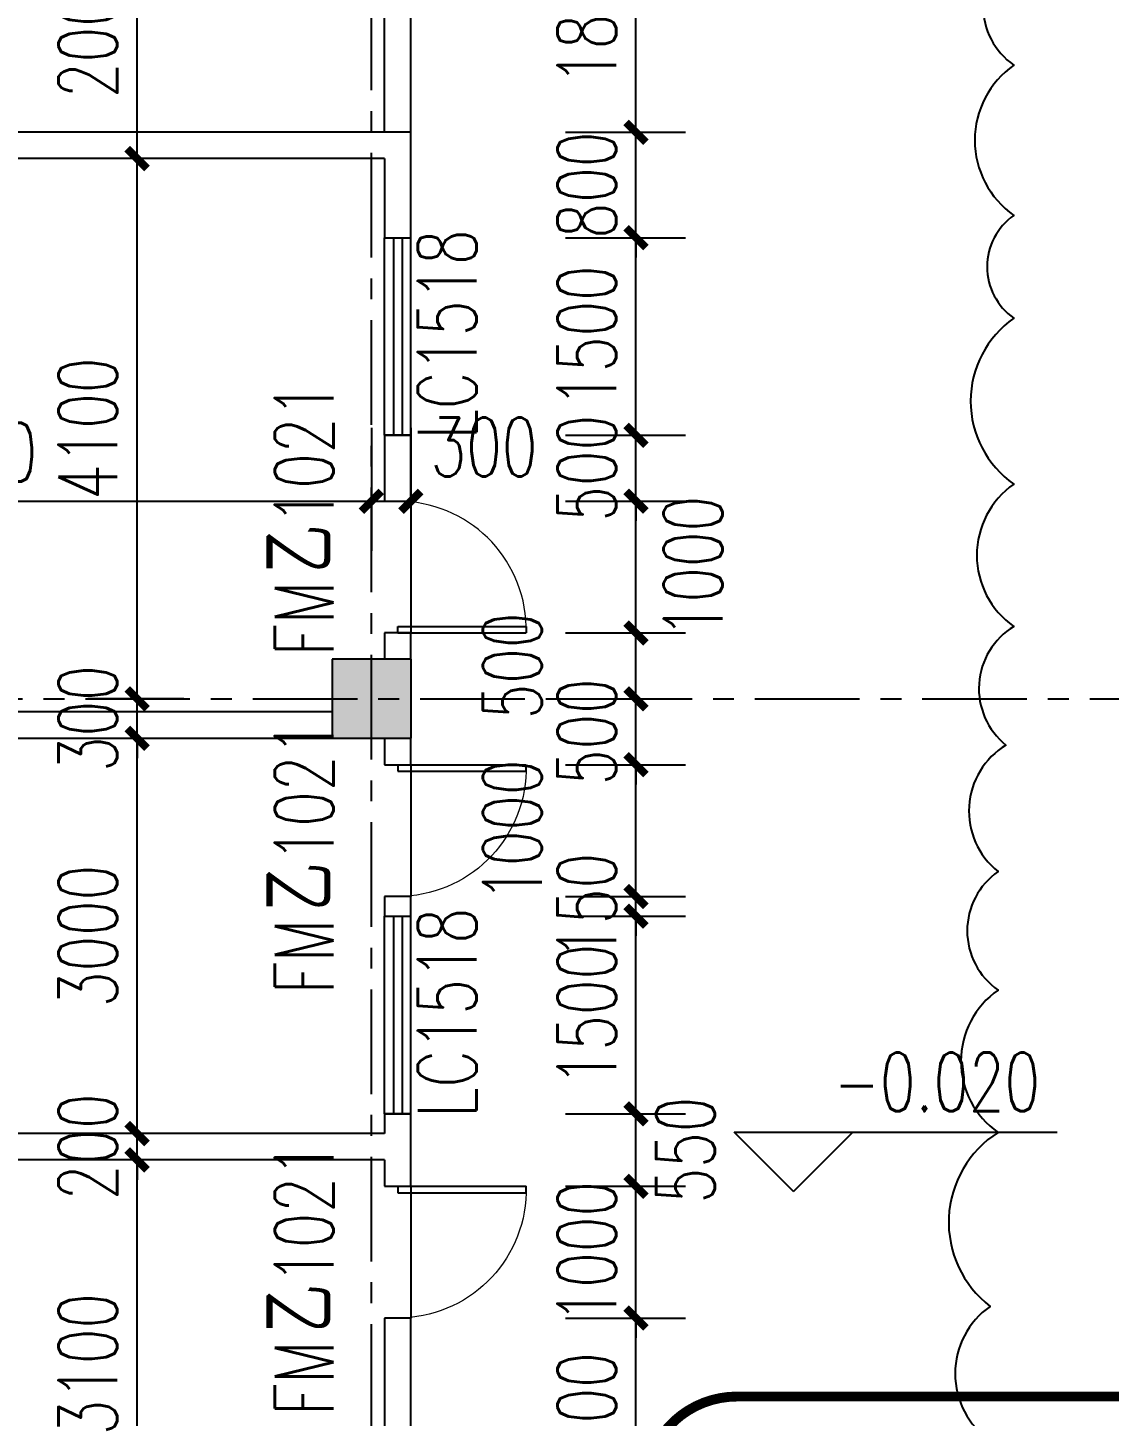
# Model space of a CAD drawing. Header units: millimetres. Extents: x -1048436 to -185795, y -983427 to 400387.
# Drawn here: x -725820 to -717615, y -497339 to -486801 of the extents above; entities that cross this region are included whole.
import ezdxf

# ---------------------------------------------------------------- set-up
doc = ezdxf.new("R2010")
doc.units = ezdxf.units.MM
doc.header["$LTSCALE"] = 500
doc.linetypes.add('DASH', pattern=[0.35, 0.25, -0.1])
doc.linetypes.add('一层轴网$0$CENTER', pattern=[50.8, 31.75, -6.35, 6.35, -6.35])
for name, color, linetype in [('COLUMN', 254, 'Continuous'), ('PUB_DIM', 3, 'Continuous'), ('PUB_HATCH', 8, 'Continuous'), ('WINDOW', 4, 'Continuous'), ('WINDOW_TEXT', 7, 'Continuous'), ('一层轴网$0$建-轴线', 1, '一层轴网$0$CENTER'), ('建-墙', 254, 'Continuous'), ('建-文字', 4, 'Continuous'), ('建-符号', 13, 'Continuous'), ('建-符号-箭头', 13, 'Continuous'), ('建-符号-门编号', 13, 'Continuous'), ('建-门扇', 32, 'Continuous'), ('景-平面-绿化填充', 56, 'Continuous')]:
    doc.layers.add(name, color=color, linetype=linetype)
doc.layers.add('建-非打-01', color=6, linetype='Continuous', plot=False)
doc.styles.add('_TCH_DIM', font='SIMPLEX', dxfattribs={"bigfont": 'GBCBIG'})
doc.styles.add('_TCH_DIM_T3', font='SIMPLEX', dxfattribs={"width": 0.705882, "bigfont": 'GBCBIG'})
doc.styles.add('_TCH_WINDOW', font='SIMPLEX', dxfattribs={"height": 3.5, "bigfont": 'GBCBIG'})
doc.dimstyles.new('_TCH_ARCH&&150', dxfattribs={"dimtxt": 446.25, "dimasz": 150, "dimexe": 375, "dimexo": 450, "dimgap": 150, "dimtad": 1, "dimdec": 0, "dimzin": 0, "dimdsep": 46, "dimtxsty": '_TCH_DIM_T3', "dimblk": 'ARCHTICK', "dimcen": 0.09, "dimclrt": 7, "dimazin": 2, "dimtfac": 1, "dimtdec": 0, "dimtix": 1, "dimtmove": 2, "dimatfit": 3, "dimldrblk": 'ARCHTICK', "dimfxl": 1, "dimtolj": 1, "dimtzin": 0, "dimarcsym": 0})

# ---------------------------------------------------------------- blocks, each defined once
blk = doc.blocks.new('fdhgh')
at = {"layer": '景-平面-绿化填充'}
h = blk.add_hatch(dxfattribs=at)
h.set_pattern_fill('GRASS', color=256, scale=500, style=0)
h.set_pattern_definition([(90, (-26937.1, -803185.1), (-997.7955, 997.7955), [264.5807, -1731.0102]), (45, (-26937.1, -803185.1), (-997.7962, 997.7962), [264.5807, -1146.5161]), (135, (-26937.1, -803185.1), (-997.7962, -997.7962), [264.5807, -1146.5161])])
edge = h.paths.add_edge_path()
edge.add_line((-1391918, -533384), (-1391918, -500074))
edge.add_line((-1391918, -500074), (-1392920, -492192))
edge.add_line((-1392920, -492192), (-1460021, -492192))
edge.add_line((-1460021, -492192), (-1460021, -494283))
edge.add_arc((-1458021, -494283), 2000, 180, 270)
edge.add_line((-1458021, -496283), (-1434821, -496283))
edge.add_line((-1434821, -496283), (-1434821, -501283))
edge.add_line((-1434821, -501283), (-1452821, -501283))
edge.add_line((-1452821, -501283), (-1452821, -499283))
edge.add_line((-1452821, -499283), (-1458021, -499283))
edge.add_arc((-1458021, -501283), 2000, 90, 180)
edge.add_line((-1460021, -501283), (-1460021, -502283))
edge.add_line((-1460021, -502283), (-1406458, -502283))
edge.add_line((-1406458, -502283), (-1405476, -509988))
edge.add_line((-1405476, -509988), (-1405271, -509962))
edge.add_arc((-1405406, -508971), 1000, 277.7235, 360)
edge.add_line((-1404406, -508971), (-1404666, -506861))
edge.add_line((-1404666, -506861), (-1395440, -505688))
edge.add_line((-1395440, -505688), (-1393762, -518881))
edge.add_line((-1393762, -518881), (-1399615, -519626))
edge.add_arc((-1399489, -520618), 1000, 97.2475, 187.2475)
edge.add_line((-1400481, -520744), (-1400418, -521240))
edge.add_line((-1400418, -521240), (-1393573, -520369))
edge.add_line((-1393573, -520369), (-1391918, -533384))
edge = h.paths.add_edge_path()
edge.add_line((-1460644, -592730), (-1436235, -592730))
edge.add_line((-1436235, -592730), (-1436235, -590271))
edge.add_line((-1436235, -590271), (-1440973, -590271))
edge.add_line((-1440973, -590271), (-1440973, -582660))
edge.add_line((-1440973, -582660), (-1449771, -582659))
edge.add_line((-1449771, -582659), (-1449771, -583259))
edge.add_line((-1449771, -583259), (-1463873, -583259))
edge.add_line((-1463873, -583259), (-1463873, -584960))
edge.add_line((-1463873, -584960), (-1474580, -584960))
edge.add_line((-1474580, -584960), (-1476321, -583426))
edge.add_line((-1476321, -583426), (-1476321, -574192))
edge.add_line((-1476321, -574192), (-1481371, -574192))
edge.add_line((-1481371, -574192), (-1481371, -577350))
edge.add_arc((-1472371, -577350), 9000, 180, 247.0886)
edge.add_line((-1475875, -585640), (-1464599, -590406))
edge.add_arc((-1467358, -599627), 9626, 45.7713, 73.3481, ccw=False)
blk = doc.blocks.new('一层轴网')
at = {"layer": '一层轴网$0$建-轴线', "ltscale": 0.05}
blk.add_line((-2500, 13200), (77110, 13200), dxfattribs=at)
blk.add_lwpolyline([(30150, -2500), (30150, 29500)], dxfattribs=at)
blk = doc.blocks.new('_ArchTick')
at = {"color": 0, "linetype": 'ByBlock', "const_width": 0.4}
blk.add_lwpolyline([(-0.5, -0.5), (0.5, 0.5)], dxfattribs=at)
blk = doc.blocks.new('*D1821')
at = {"layer": 'Defpoints', "color": 0, "transparency": 16777216}
for p in [(-722189, -485794), (-721205, -485794), (-722189, -487594)]:
    blk.add_point(p, dxfattribs=at)
at = {"layer": 'PUB_DIM', "color": 0, "lineweight": -2, "transparency": 16777216}
for p, q in [((-721739, -485794), (-720830, -485794)), ((-721205, -487594), (-721205, -485794)), ((-721739, -487594), (-720830, -487594))]:
    blk.add_line(p, q, dxfattribs=at)
at = {"layer": 'PUB_DIM', "color": 0, "lineweight": -2, "transparency": 16777216, "xscale": 150, "yscale": 150, "zscale": 150}
for p, rotation in [((-721205, -485794), 90), ((-721205, -487594), 270)]:
    blk.add_blockref('_ArchTick', p, dxfattribs=dict(at, rotation=rotation))
at = {"layer": 'PUB_DIM', "color": 7, "transparency": 16777216, "insert": (-721578, -486694), "char_height": 446.2, "attachment_point": 5, "rotation": 90, "style": '_TCH_DIM_T3'}
blk.add_mtext('\\A1;1800', dxfattribs=at)
blk = doc.blocks.new('*D1822')
at = {"layer": 'Defpoints', "color": 0, "transparency": 16777216}
for p in [(-722189, -487594), (-721205, -487594), (-722189, -488394)]:
    blk.add_point(p, dxfattribs=at)
at = {"layer": 'PUB_DIM', "color": 0, "lineweight": -2, "transparency": 16777216}
for p, q in [((-721205, -487594), (-721205, -487444)), ((-721739, -487594), (-720830, -487594)), ((-721205, -488394), (-721205, -487594)), ((-721739, -488394), (-720830, -488394)), ((-721205, -488394), (-721205, -488544))]:
    blk.add_line(p, q, dxfattribs=at)
at = {"layer": 'PUB_DIM', "color": 0, "lineweight": -2, "transparency": 16777216, "xscale": 150, "yscale": 150, "zscale": 150}
for p, rotation in [((-721205, -487594), 270), ((-721205, -488394), 90)]:
    blk.add_blockref('_ArchTick', p, dxfattribs=dict(at, rotation=rotation))
at = {"layer": 'PUB_DIM', "color": 7, "transparency": 16777216, "insert": (-721578, -487994), "char_height": 446.2, "attachment_point": 5, "rotation": 90, "style": '_TCH_DIM_T3'}
blk.add_mtext('\\A1;800', dxfattribs=at)
blk = doc.blocks.new('*D1823')
at = {"layer": 'Defpoints', "color": 0, "transparency": 16777216}
for p in [(-722189, -488394), (-721205, -488394), (-722189, -489894)]:
    blk.add_point(p, dxfattribs=at)
at = {"layer": 'PUB_DIM', "color": 0, "lineweight": -2, "transparency": 16777216}
for p, q in [((-721739, -488394), (-720830, -488394)), ((-721205, -489894), (-721205, -488394)), ((-721739, -489894), (-720830, -489894))]:
    blk.add_line(p, q, dxfattribs=at)
at = {"layer": 'PUB_DIM', "color": 0, "lineweight": -2, "transparency": 16777216, "xscale": 150, "yscale": 150, "zscale": 150}
for p, rotation in [((-721205, -488394), 90), ((-721205, -489894), 270)]:
    blk.add_blockref('_ArchTick', p, dxfattribs=dict(at, rotation=rotation))
at = {"layer": 'PUB_DIM', "color": 7, "transparency": 16777216, "insert": (-721578, -489144), "char_height": 446.2, "attachment_point": 5, "rotation": 90, "style": '_TCH_DIM_T3'}
blk.add_mtext('\\A1;1500', dxfattribs=at)
blk = doc.blocks.new('*D1824')
at = {"layer": 'Defpoints', "color": 0, "transparency": 16777216}
for p in [(-722189, -489894), (-721205, -489894), (-722189, -490394)]:
    blk.add_point(p, dxfattribs=at)
at = {"layer": 'PUB_DIM', "color": 0, "lineweight": -2, "transparency": 16777216}
for p, q in [((-721205, -489894), (-721205, -489744)), ((-721739, -489894), (-720830, -489894)), ((-721205, -490394), (-721205, -489894)), ((-721739, -490394), (-720830, -490394)), ((-721205, -490394), (-721205, -490544))]:
    blk.add_line(p, q, dxfattribs=at)
at = {"layer": 'PUB_DIM', "color": 0, "lineweight": -2, "transparency": 16777216, "xscale": 150, "yscale": 150, "zscale": 150}
for p, rotation in [((-721205, -489894), 270), ((-721205, -490394), 90)]:
    blk.add_blockref('_ArchTick', p, dxfattribs=dict(at, rotation=rotation))
at = {"layer": 'PUB_DIM', "color": 7, "transparency": 16777216, "insert": (-721578, -490144), "char_height": 446.2, "attachment_point": 5, "rotation": 90, "style": '_TCH_DIM_T3'}
blk.add_mtext('\\A1;500', dxfattribs=at)
blk = doc.blocks.new('*D1825')
at = {"layer": 'Defpoints', "color": 0, "transparency": 16777216}
for p in [(-722189, -490394), (-721205, -490394), (-722189, -491394)]:
    blk.add_point(p, dxfattribs=at)
at = {"layer": 'PUB_DIM', "color": 0, "lineweight": -2, "transparency": 16777216}
for p, q in [((-721739, -490394), (-720830, -490394)), ((-721205, -491394), (-721205, -490394)), ((-721739, -491394), (-720830, -491394))]:
    blk.add_line(p, q, dxfattribs=at)
at = {"layer": 'PUB_DIM', "color": 0, "lineweight": -2, "transparency": 16777216, "xscale": 150, "yscale": 150, "zscale": 150}
for p, rotation in [((-721205, -490394), 90), ((-721205, -491394), 270)]:
    blk.add_blockref('_ArchTick', p, dxfattribs=dict(at, rotation=rotation))
at = {"layer": 'PUB_DIM', "color": 7, "transparency": 16777216, "insert": (-720772, -490894), "char_height": 446.2, "attachment_point": 5, "rotation": 90, "style": '_TCH_DIM_T3'}
blk.add_mtext('\\A1;1000', dxfattribs=at)
blk = doc.blocks.new('*D1826')
at = {"layer": 'Defpoints', "color": 0, "transparency": 16777216}
for p in [(-722189, -491394), (-721205, -491394), (-722189, -491894)]:
    blk.add_point(p, dxfattribs=at)
at = {"layer": 'PUB_DIM', "color": 0, "lineweight": -2, "transparency": 16777216}
for p, q in [((-721739, -491394), (-720830, -491394)), ((-721205, -491894), (-721205, -491394)), ((-721739, -491894), (-720830, -491894))]:
    blk.add_line(p, q, dxfattribs=at)
at = {"layer": 'PUB_DIM', "color": 0, "lineweight": -2, "transparency": 16777216, "xscale": 150, "yscale": 150, "zscale": 150}
for p, rotation in [((-721205, -491394), 90), ((-721205, -491894), 270)]:
    blk.add_blockref('_ArchTick', p, dxfattribs=dict(at, rotation=rotation))
at = {"layer": 'PUB_DIM', "color": 7, "transparency": 16777216, "insert": (-722143, -491644), "char_height": 446.2, "attachment_point": 5, "rotation": 90, "style": '_TCH_DIM_T3'}
blk.add_mtext('\\A1;500', dxfattribs=at)
blk = doc.blocks.new('*D1827')
at = {"layer": 'Defpoints', "color": 0, "transparency": 16777216}
for p in [(-722189, -491894), (-721205, -491894), (-722189, -492394)]:
    blk.add_point(p, dxfattribs=at)
at = {"layer": 'PUB_DIM', "color": 0, "lineweight": -2, "transparency": 16777216}
for p, q in [((-721205, -491894), (-721205, -491744)), ((-721739, -491894), (-720830, -491894)), ((-721205, -492394), (-721205, -491894)), ((-721739, -492394), (-720830, -492394)), ((-721205, -492394), (-721205, -492544))]:
    blk.add_line(p, q, dxfattribs=at)
at = {"layer": 'PUB_DIM', "color": 0, "lineweight": -2, "transparency": 16777216, "xscale": 150, "yscale": 150, "zscale": 150}
for p, rotation in [((-721205, -491894), 270), ((-721205, -492394), 90)]:
    blk.add_blockref('_ArchTick', p, dxfattribs=dict(at, rotation=rotation))
at = {"layer": 'PUB_DIM', "color": 7, "transparency": 16777216, "insert": (-721578, -492144), "char_height": 446.2, "attachment_point": 5, "rotation": 90, "style": '_TCH_DIM_T3'}
blk.add_mtext('\\A1;500', dxfattribs=at)
blk = doc.blocks.new('*D1828')
at = {"layer": 'Defpoints', "color": 0, "transparency": 16777216}
for p in [(-722189, -492394), (-721205, -492394), (-722189, -493394)]:
    blk.add_point(p, dxfattribs=at)
at = {"layer": 'PUB_DIM', "color": 0, "lineweight": -2, "transparency": 16777216}
for p, q in [((-721739, -492394), (-720830, -492394)), ((-721205, -493394), (-721205, -492394)), ((-721739, -493394), (-720830, -493394))]:
    blk.add_line(p, q, dxfattribs=at)
at = {"layer": 'PUB_DIM', "color": 0, "lineweight": -2, "transparency": 16777216, "xscale": 150, "yscale": 150, "zscale": 150}
for p, rotation in [((-721205, -492394), 90), ((-721205, -493394), 270)]:
    blk.add_blockref('_ArchTick', p, dxfattribs=dict(at, rotation=rotation))
at = {"layer": 'PUB_DIM', "color": 7, "transparency": 16777216, "insert": (-722143, -492894), "char_height": 446.2, "attachment_point": 5, "rotation": 90, "style": '_TCH_DIM_T3'}
blk.add_mtext('\\A1;1000', dxfattribs=at)
blk = doc.blocks.new('*D1829')
at = {"layer": 'Defpoints', "color": 0, "transparency": 16777216}
for p in [(-722189, -493394), (-721205, -493394), (-722189, -493544)]:
    blk.add_point(p, dxfattribs=at)
at = {"layer": 'PUB_DIM', "color": 0, "lineweight": -2, "transparency": 16777216}
for p, q in [((-721205, -493394), (-721205, -493244)), ((-721739, -493394), (-720830, -493394)), ((-721205, -493544), (-721205, -493394)), ((-721739, -493544), (-720830, -493544)), ((-721205, -493544), (-721205, -493694))]:
    blk.add_line(p, q, dxfattribs=at)
at = {"layer": 'PUB_DIM', "color": 0, "lineweight": -2, "transparency": 16777216, "xscale": 150, "yscale": 150, "zscale": 150}
for p, rotation in [((-721205, -493394), 270), ((-721205, -493544), 90)]:
    blk.add_blockref('_ArchTick', p, dxfattribs=dict(at, rotation=rotation))
at = {"layer": 'PUB_DIM', "color": 7, "transparency": 16777216, "insert": (-721578, -493469), "char_height": 446.2, "attachment_point": 5, "rotation": 90, "style": '_TCH_DIM_T3'}
blk.add_mtext('\\A1;150', dxfattribs=at)
blk = doc.blocks.new('*D1830')
at = {"layer": 'Defpoints', "color": 0, "transparency": 16777216}
for p in [(-722189, -493544), (-721205, -493544), (-722189, -495044)]:
    blk.add_point(p, dxfattribs=at)
at = {"layer": 'PUB_DIM', "color": 0, "lineweight": -2, "transparency": 16777216}
for p, q in [((-721739, -493544), (-720830, -493544)), ((-721205, -495044), (-721205, -493544)), ((-721739, -495044), (-720830, -495044))]:
    blk.add_line(p, q, dxfattribs=at)
at = {"layer": 'PUB_DIM', "color": 0, "lineweight": -2, "transparency": 16777216, "xscale": 150, "yscale": 150, "zscale": 150}
for p, rotation in [((-721205, -493544), 90), ((-721205, -495044), 270)]:
    blk.add_blockref('_ArchTick', p, dxfattribs=dict(at, rotation=rotation))
at = {"layer": 'PUB_DIM', "color": 7, "transparency": 16777216, "insert": (-721578, -494294), "char_height": 446.2, "attachment_point": 5, "rotation": 90, "style": '_TCH_DIM_T3'}
blk.add_mtext('\\A1;1500', dxfattribs=at)
blk = doc.blocks.new('*D1831')
at = {"layer": 'Defpoints', "color": 0, "transparency": 16777216}
for p in [(-722189, -495044), (-721205, -495044), (-722189, -495594)]:
    blk.add_point(p, dxfattribs=at)
at = {"layer": 'PUB_DIM', "color": 0, "lineweight": -2, "transparency": 16777216}
for p, q in [((-721739, -495044), (-720830, -495044)), ((-721205, -495594), (-721205, -495044)), ((-721739, -495594), (-720830, -495594))]:
    blk.add_line(p, q, dxfattribs=at)
at = {"layer": 'PUB_DIM', "color": 0, "lineweight": -2, "transparency": 16777216, "xscale": 150, "yscale": 150, "zscale": 150}
for p, rotation in [((-721205, -495044), 90), ((-721205, -495594), 270)]:
    blk.add_blockref('_ArchTick', p, dxfattribs=dict(at, rotation=rotation))
at = {"layer": 'PUB_DIM', "color": 7, "transparency": 16777216, "insert": (-720830, -495319), "char_height": 446.2, "attachment_point": 5, "rotation": 90, "style": '_TCH_DIM_T3'}
blk.add_mtext('\\A1;550', dxfattribs=at)
blk = doc.blocks.new('*D1832')
at = {"layer": 'Defpoints', "color": 0, "transparency": 16777216}
for p in [(-722189, -495594), (-721205, -495594), (-722189, -496594)]:
    blk.add_point(p, dxfattribs=at)
at = {"layer": 'PUB_DIM', "color": 0, "lineweight": -2, "transparency": 16777216}
for p, q in [((-721205, -495594), (-721205, -495444)), ((-721739, -495594), (-720830, -495594)), ((-721205, -496594), (-721205, -495594)), ((-721739, -496594), (-720830, -496594)), ((-721205, -496594), (-721205, -496744))]:
    blk.add_line(p, q, dxfattribs=at)
at = {"layer": 'PUB_DIM', "color": 0, "lineweight": -2, "transparency": 16777216, "xscale": 150, "yscale": 150, "zscale": 150}
for p, rotation in [((-721205, -495594), 270), ((-721205, -496594), 90)]:
    blk.add_blockref('_ArchTick', p, dxfattribs=dict(at, rotation=rotation))
at = {"layer": 'PUB_DIM', "color": 7, "transparency": 16777216, "insert": (-721578, -496094), "char_height": 446.2, "attachment_point": 5, "rotation": 90, "style": '_TCH_DIM_T3'}
blk.add_mtext('\\A1;1000', dxfattribs=at)
blk = doc.blocks.new('*D1833')
at = {"layer": 'Defpoints', "color": 0, "transparency": 16777216}
for p in [(-722189, -496594), (-721205, -496594), (-722189, -498194)]:
    blk.add_point(p, dxfattribs=at)
at = {"layer": 'PUB_DIM', "color": 0, "lineweight": -2, "transparency": 16777216}
for p, q in [((-721739, -496594), (-720830, -496594)), ((-721205, -498194), (-721205, -496594)), ((-721739, -498194), (-720830, -498194))]:
    blk.add_line(p, q, dxfattribs=at)
at = {"layer": 'PUB_DIM', "color": 0, "lineweight": -2, "transparency": 16777216, "xscale": 150, "yscale": 150, "zscale": 150}
for p, rotation in [((-721205, -496594), 90), ((-721205, -498194), 270)]:
    blk.add_blockref('_ArchTick', p, dxfattribs=dict(at, rotation=rotation))
at = {"layer": 'PUB_DIM', "color": 7, "transparency": 16777216, "insert": (-721578, -497394), "char_height": 446.2, "attachment_point": 5, "rotation": 90, "style": '_TCH_DIM_T3'}
blk.add_mtext('\\A1;1600', dxfattribs=at)
blk = doc.blocks.new('*D1847')
at = {"layer": 'Defpoints', "color": 0, "transparency": 16777216}
for p in [(-729363, -489388), (-723213, -489388), (-723213, -490395)]:
    blk.add_point(p, dxfattribs=at)
at = {"layer": 'PUB_DIM', "color": 0, "lineweight": -2, "transparency": 16777216}
for p, q in [((-729363, -489838), (-729363, -490770)), ((-723213, -489838), (-723213, -490770)), ((-729363, -490395), (-723213, -490395))]:
    blk.add_line(p, q, dxfattribs=at)
at = {"layer": 'PUB_DIM', "color": 0, "lineweight": -2, "transparency": 16777216, "xscale": 150, "yscale": 150, "zscale": 150, "rotation": 180}
blk.add_blockref('_ArchTick', (-729363, -490395), dxfattribs=at)
at = {"layer": 'PUB_DIM', "color": 0, "lineweight": -2, "transparency": 16777216, "xscale": 150, "yscale": 150, "zscale": 150}
blk.add_blockref('_ArchTick', (-723213, -490395), dxfattribs=at)
at = {"layer": 'PUB_DIM', "color": 7, "transparency": 16777216, "insert": (-726288, -490022), "char_height": 446.2, "attachment_point": 5, "style": '_TCH_DIM_T3'}
blk.add_mtext('\\A1;6150', dxfattribs=at)
blk = doc.blocks.new('*D1848')
at = {"layer": 'Defpoints', "color": 0, "transparency": 16777216}
for p in [(-723213, -489388), (-722913, -489388), (-722913, -490395)]:
    blk.add_point(p, dxfattribs=at)
at = {"layer": 'PUB_DIM', "color": 0, "lineweight": -2, "transparency": 16777216}
for p, q in [((-723213, -489838), (-723213, -490770)), ((-722913, -489838), (-722913, -490770)), ((-723213, -490395), (-722913, -490395))]:
    blk.add_line(p, q, dxfattribs=at)
at = {"layer": 'PUB_DIM', "color": 0, "lineweight": -2, "transparency": 16777216, "xscale": 150, "yscale": 150, "zscale": 150, "rotation": 180}
blk.add_blockref('_ArchTick', (-723213, -490395), dxfattribs=at)
at = {"layer": 'PUB_DIM', "color": 0, "lineweight": -2, "transparency": 16777216, "xscale": 150, "yscale": 150, "zscale": 150}
blk.add_blockref('_ArchTick', (-722913, -490395), dxfattribs=at)
at = {"layer": 'PUB_DIM', "color": 7, "transparency": 16777216, "insert": (-722358, -489983), "char_height": 446.2, "attachment_point": 5, "style": '_TCH_DIM_T3'}
blk.add_mtext('\\A1;300', dxfattribs=at)
blk = doc.blocks.new('*D1865')
at = {"layer": 'Defpoints', "color": 0, "transparency": 16777216}
for p in [(-724990, -485794), (-724186, -485794), (-724186, -487794)]:
    blk.add_point(p, dxfattribs=at)
at = {"layer": 'PUB_DIM', "color": 0, "lineweight": -2, "transparency": 16777216}
for p, q in [((-724636, -485794), (-725365, -485794)), ((-724990, -487794), (-724990, -485794)), ((-724636, -487794), (-725365, -487794))]:
    blk.add_line(p, q, dxfattribs=at)
at = {"layer": 'PUB_DIM', "color": 0, "lineweight": -2, "transparency": 16777216, "xscale": 150, "yscale": 150, "zscale": 150}
for p, rotation in [((-724990, -485794), 90), ((-724990, -487794), 270)]:
    blk.add_blockref('_ArchTick', p, dxfattribs=dict(at, rotation=rotation))
at = {"layer": 'PUB_DIM', "color": 7, "transparency": 16777216, "insert": (-725364, -486794), "char_height": 446.2, "attachment_point": 5, "rotation": 90, "style": '_TCH_DIM_T3'}
blk.add_mtext('\\A1;2000', dxfattribs=at)
blk = doc.blocks.new('*D1866')
at = {"layer": 'Defpoints', "color": 0, "transparency": 16777216}
for p in [(-724990, -487794), (-724186, -487794), (-724186, -491894)]:
    blk.add_point(p, dxfattribs=at)
at = {"layer": 'PUB_DIM', "color": 0, "lineweight": -2, "transparency": 16777216}
for p, q in [((-724636, -487794), (-725365, -487794)), ((-724990, -491894), (-724990, -487794)), ((-724636, -491894), (-725365, -491894))]:
    blk.add_line(p, q, dxfattribs=at)
at = {"layer": 'PUB_DIM', "color": 0, "lineweight": -2, "transparency": 16777216, "xscale": 150, "yscale": 150, "zscale": 150}
for p, rotation in [((-724990, -487794), 90), ((-724990, -491894), 270)]:
    blk.add_blockref('_ArchTick', p, dxfattribs=dict(at, rotation=rotation))
at = {"layer": 'PUB_DIM', "color": 7, "transparency": 16777216, "insert": (-725364, -489844), "char_height": 446.2, "attachment_point": 5, "rotation": 90, "style": '_TCH_DIM_T3'}
blk.add_mtext('\\A1;4100', dxfattribs=at)
blk = doc.blocks.new('*D1867')
at = {"layer": 'Defpoints', "color": 0, "transparency": 16777216}
for p in [(-724990, -491894), (-724186, -491894), (-724186, -492194)]:
    blk.add_point(p, dxfattribs=at)
at = {"layer": 'PUB_DIM', "color": 0, "lineweight": -2, "transparency": 16777216}
for p, q in [((-724990, -491894), (-724990, -491744)), ((-724636, -491894), (-725365, -491894)), ((-724990, -492194), (-724990, -491894)), ((-724636, -492194), (-725365, -492194)), ((-724990, -492194), (-724990, -492344))]:
    blk.add_line(p, q, dxfattribs=at)
at = {"layer": 'PUB_DIM', "color": 0, "lineweight": -2, "transparency": 16777216, "xscale": 150, "yscale": 150, "zscale": 150}
for p, rotation in [((-724990, -491894), 270), ((-724990, -492194), 90)]:
    blk.add_blockref('_ArchTick', p, dxfattribs=dict(at, rotation=rotation))
at = {"layer": 'PUB_DIM', "color": 7, "transparency": 16777216, "insert": (-725364, -492044), "char_height": 446.2, "attachment_point": 5, "rotation": 90, "style": '_TCH_DIM_T3'}
blk.add_mtext('\\A1;300', dxfattribs=at)
blk = doc.blocks.new('*D1868')
at = {"layer": 'Defpoints', "color": 0, "transparency": 16777216}
for p in [(-724990, -492194), (-724186, -492194), (-724186, -495194)]:
    blk.add_point(p, dxfattribs=at)
at = {"layer": 'PUB_DIM', "color": 0, "lineweight": -2, "transparency": 16777216}
for p, q in [((-724636, -492194), (-725365, -492194)), ((-724990, -495194), (-724990, -492194)), ((-724636, -495194), (-725365, -495194))]:
    blk.add_line(p, q, dxfattribs=at)
at = {"layer": 'PUB_DIM', "color": 0, "lineweight": -2, "transparency": 16777216, "xscale": 150, "yscale": 150, "zscale": 150}
for p, rotation in [((-724990, -492194), 90), ((-724990, -495194), 270)]:
    blk.add_blockref('_ArchTick', p, dxfattribs=dict(at, rotation=rotation))
at = {"layer": 'PUB_DIM', "color": 7, "transparency": 16777216, "insert": (-725364, -493694), "char_height": 446.2, "attachment_point": 5, "rotation": 90, "style": '_TCH_DIM_T3'}
blk.add_mtext('\\A1;3000', dxfattribs=at)
blk = doc.blocks.new('*D1869')
at = {"layer": 'Defpoints', "color": 0, "transparency": 16777216}
for p in [(-724990, -495194), (-724186, -495194), (-724186, -495394)]:
    blk.add_point(p, dxfattribs=at)
at = {"layer": 'PUB_DIM', "color": 0, "lineweight": -2, "transparency": 16777216}
for p, q in [((-724990, -495194), (-724990, -495044)), ((-724636, -495194), (-725365, -495194)), ((-724990, -495394), (-724990, -495194)), ((-724636, -495394), (-725365, -495394)), ((-724990, -495394), (-724990, -495544))]:
    blk.add_line(p, q, dxfattribs=at)
at = {"layer": 'PUB_DIM', "color": 0, "lineweight": -2, "transparency": 16777216, "xscale": 150, "yscale": 150, "zscale": 150}
for p, rotation in [((-724990, -495194), 270), ((-724990, -495394), 90)]:
    blk.add_blockref('_ArchTick', p, dxfattribs=dict(at, rotation=rotation))
at = {"layer": 'PUB_DIM', "color": 7, "transparency": 16777216, "insert": (-725364, -495294), "char_height": 446.2, "attachment_point": 5, "rotation": 90, "style": '_TCH_DIM_T3'}
blk.add_mtext('\\A1;200', dxfattribs=at)
blk = doc.blocks.new('*D1870')
at = {"layer": 'Defpoints', "color": 0, "transparency": 16777216}
for p in [(-724990, -495394), (-724186, -495394), (-724186, -498494)]:
    blk.add_point(p, dxfattribs=at)
at = {"layer": 'PUB_DIM', "color": 0, "lineweight": -2, "transparency": 16777216}
for p, q in [((-724636, -495394), (-725365, -495394)), ((-724990, -498494), (-724990, -495394)), ((-724636, -498494), (-725365, -498494))]:
    blk.add_line(p, q, dxfattribs=at)
at = {"layer": 'PUB_DIM', "color": 0, "lineweight": -2, "transparency": 16777216, "xscale": 150, "yscale": 150, "zscale": 150}
for p, rotation in [((-724990, -495394), 90), ((-724990, -498494), 270)]:
    blk.add_blockref('_ArchTick', p, dxfattribs=dict(at, rotation=rotation))
at = {"layer": 'PUB_DIM', "color": 7, "transparency": 16777216, "insert": (-725364, -496944), "char_height": 446.2, "attachment_point": 5, "rotation": 90, "style": '_TCH_DIM_T3'}
blk.add_mtext('\\A1;3100', dxfattribs=at)
blk = doc.blocks.new('$DorLib2D$00000001')
for p, q in [((0.45, 0.975), (0.5, 0.975)), ((0.45, 0), (0.45, 0.975)), ((0.5, 0), (0.5, 0.975)), ((0.5, 0), (0.45, 0))]:
    blk.add_line(p, q)
at = {"lineweight": 13}
blk.add_arc((0.475, 0), 0.975, 91.4693, 180, dxfattribs=at)
blk = doc.blocks.new('$TCHSYS$WIN2D')
for p, q in [((-0.5, 0.5), (0.5, 0.5)), ((-0.5, 0.5), (-0.5, -0.5)), ((0.5, 0.5), (0.5, -0.5)), ((0.5, 0.1667), (-0.5, 0.1667)), ((0.5, -0.1667), (-0.5, -0.1667)), ((-0.5, -0.5), (0.5, -0.5))]:
    blk.add_line(p, q)

msp = doc.modelspace()

# ---------------------------------------------------------------- hatches: boundary and pattern name
at = {"layer": 'PUB_HATCH'}
msp.add_hatch(color=256, dxfattribs=at).paths.add_polyline_path([(-723511.4, -491593.8), (-723511.4, -492193.8), (-722911.4, -492193.8), (-722911.4, -491593.8)])

# ---------------------------------------------------------------- linework, layer by layer
at = {"layer": 'COLUMN'}
for p, q in [((-723511.4, -491593.8), (-723511.4, -492193.8)), ((-722911.4, -491593.8), (-723511.4, -491593.8)), ((-722911.4, -492193.8), (-722911.4, -491593.8)), ((-723511.4, -492193.8), (-722911.4, -492193.8))]:
    msp.add_line(p, q, dxfattribs=at)
at = {"layer": '建-墙'}
for p, q in [((-722912.7, -487594), (-729662.7, -487594)), ((-722912.7, -488394), (-722912.7, -487594)), ((-723112.7, -487794), (-729562.7, -487794)), ((-723112.7, -487794), (-723112.7, -488394)), ((-723112.7, -488394), (-722912.7, -488394)), ((-723112.7, -489894), (-723112.7, -490394)), ((-722912.7, -489894), (-723112.7, -489894)), ((-722912.7, -490394), (-722912.7, -489894)), ((-723112.7, -490394), (-722912.7, -490394)), ((-722912.7, -491394), (-723112.7, -491394)), ((-723112.7, -491394), (-723112.7, -491593.8)), ((-722912.7, -491593.8), (-722912.7, -491394)), ((-723511.4, -491994), (-728961.4, -491994)), ((-723112.7, -492194), (-728961.4, -492194)), ((-723112.7, -492194), (-723112.7, -492394)), ((-722912.7, -492394), (-722912.7, -492193.8)), ((-723112.7, -492394), (-722912.7, -492394)), ((-723112.7, -493394), (-723112.7, -493543.6)), ((-722912.7, -493394), (-723112.7, -493394)), ((-722912.7, -493543.6), (-722912.7, -493394)), ((-723112.7, -493543.6), (-722912.7, -493543.6)), ((-722912.7, -495043.6), (-723112.7, -495043.6)), ((-723112.7, -495043.6), (-723112.7, -495194)), ((-722912.7, -495294), (-722912.7, -495043.6)), ((-723112.7, -495194), (-729562.7, -495194)), ((-722912.7, -495594), (-722912.7, -495294)), ((-723112.7, -495394), (-729562.7, -495394)), ((-723112.7, -495394), (-723112.7, -495594)), ((-723112.7, -495594), (-722912.7, -495594)), ((-722912.7, -496594), (-723112.7, -496594)), ((-723112.7, -496594), (-723112.7, -498193.8)), ((-722912.7, -498193.8), (-722912.7, -496594))]:
    msp.add_line(p, q, dxfattribs=at)
at = {"layer": '建-符号'}
for p, q in [((-720010.9, -495632.4), (-720460.9, -495182.4)), ((-720460.9, -495182.4), (-718009.9, -495182.4)), ((-720010.9, -495632.4), (-719560.9, -495182.4))]:
    msp.add_line(p, q, dxfattribs=at)
at = {"layer": '建-符号-箭头', "linetype": 'DASH', "ltscale": 2, "const_width": 75}
msp.add_lwpolyline([(-721139.3, -497889.6, -0.4142136), (-720439.3, -497189.6), (-717238.9, -497189.6, -0.4142136), (-716538.9, -497889.6), (-716538.9, -505137.7, -0.4142136), (-717238.9, -505837.7), (-720439.3, -505837.7, -0.4142136), (-721139.3, -505137.7)], format="xyb", close=True, dxfattribs=at)
at = {"layer": '建-门扇'}
for p, q in [((-723112.7, -487594), (-723112.7, -485794)), ((-722912.7, -487594), (-722912.7, -485794)), ((-722912.7, -490394), (-722912.7, -491394)), ((-722912.7, -492394), (-722912.7, -493394)), ((-722912.7, -495594), (-722912.7, -496594))]:
    msp.add_line(p, q, dxfattribs=at)
at = {"layer": '建-非打-01'}
msp.add_lwpolyline([(-718338, -486184.4, 0.5205671), (-718338, -487084.4, 0.5205671), (-718338, -487084.4, 0.5205671), (-718338, -488224.5, 0.5205671), (-718338, -488224.5, 0.5205671), (-718338, -489004.6, 0.5205671), (-718338, -489004.6, 0.5205671), (-718338, -490264.7, 0.5205671), (-718338, -490264.7, 0.5205671), (-718338, -491344.8, 0.5205671), (-718338, -491344.8, 0.5205671), (-718398, -492244.9, 0.5205671), (-718398, -492244.9, 0.5205671), (-718458.1, -493205, 0.5205671), (-718458.1, -493205, 0.5205671), (-718458.1, -494105, 0.5205671), (-718458.1, -494105, 0.5205671), (-718458.1, -495185.1, 0.5205671), (-718458.1, -495185.1, 0.5205671), (-718518.1, -496505.2, 0.5205671), (-718518.1, -496505.2, 0.5205671), (-718518.1, -497525.3, 0.5205671)], format="xyb", dxfattribs=at)

# ---------------------------------------------------------------- block references
for name, p in [('fdhgh', (720308.8, 77265.7)), ('一层轴网', (-753362.7, -505094))]:
    msp.add_blockref(name, p)
at = {"layer": 'WINDOW'}
ref = msp.add_blockref('$TCHSYS$WIN2D', (-723012.7, -489144), dxfattribs=dict(at, xscale=-1500, yscale=-200, zscale=-1500, rotation=270))
ref.add_attrib('A', 'LC1518', (-722414.6, -489924), dxfattribs={"layer": 'WINDOW_TEXT', "height": 446.25, "rotation": 90, "style": '_TCH_WINDOW', "width": 0.705882})
ref = msp.add_blockref('$TCHSYS$WIN2D', (-723012.7, -494293.6), dxfattribs=dict(at, xscale=-1500, yscale=-200, zscale=-1500, rotation=270))
ref.add_attrib('A', 'LC1518', (-722414.6, -495073.6), dxfattribs={"layer": 'WINDOW_TEXT', "height": 446.25, "rotation": 90, "style": '_TCH_WINDOW', "width": 0.705882})
at = {"layer": '建-门扇', "yscale": 1000, "zscale": 200, "rotation": 270}
for p, xscale in [((-723012.7, -490894), 1000), ((-723012.7, -492894), -1000), ((-723012.7, -496094), -1000)]:
    msp.add_blockref('$DorLib2D$00000001', p, dxfattribs=dict(at, xscale=xscale))

# ---------------------------------------------------------------- texts
at = {"layer": '建-文字', "style": '_TCH_DIM', "width": 0.705882}
msp.add_text('-0.020', height=446.25, dxfattribs=at).set_placement((-719704.9, -495024.9))
at = {"layer": '建-符号-门编号', "style": '_TCH_WINDOW', "width": 0.705882}
for s, p in [('1021', (-723499.3, -490569.7)), ('FM', (-723499.3, -491568.3)), ('1021', (-723499.3, -493134.7)), ('FM', (-723499.3, -494133.3)), ('1021', (-723499.3, -496334.7)), ('FM', (-723499.3, -497333.3))]:
    msp.add_text(s, height=446.25, rotation=90, dxfattribs=at).set_placement(p)
at = {"layer": '建-符号-门编号', "style": '_TCH_WINDOW'}
for p in [(-723499.3, -490938.3), (-723499.3, -493503.3), (-723499.3, -496703.3)]:
    msp.add_text('乙', height=506.4, rotation=90, dxfattribs=at).set_placement(p)

# ---------------------------------------------------------------- dimensions: what is measured, and where the dimension line sits
at = {"layer": 'PUB_DIM'}
for p1, p2, distance, picture, middle in [((-724186.1, -487794), (-724186.1, -485794), 804.3, '*D1865', (-725363.5, -486794)), ((-722189.4, -487594), (-722189.4, -485794), -984.4, '*D1821', (-721578.2, -486694)), ((-722189.4, -488394), (-722189.4, -487594), -984.4, '*D1822', (-721578.2, -487994)), ((-724186.1, -491894), (-724186.1, -487794), 804.3, '*D1866', (-725363.5, -489844)), ((-722189.4, -489894), (-722189.4, -488394), -984.4, '*D1823', (-721578.2, -489144)), ((-729362.7, -489387.8), (-723212.7, -489387.8), -1007.7, '*D1847', (-726287.7, -490022.4)), ((-722189.4, -490394), (-722189.4, -489894), -984.4, '*D1824', (-721578.2, -490144)), ((-724186.1, -492194), (-724186.1, -491894), 804.3, '*D1867', (-725363.5, -492044)), ((-722189.4, -492394), (-722189.4, -491894), -984.4, '*D1827', (-721578.2, -492144)), ((-724186.1, -495194), (-724186.1, -492194), 804.3, '*D1868', (-725363.5, -493694)), ((-722189.4, -493543.6), (-722189.4, -493394), -984.4, '*D1829', (-721578.2, -493468.8)), ((-722189.4, -495043.6), (-722189.4, -493543.6), -984.4, '*D1830', (-721578.2, -494293.6)), ((-724186.1, -495394), (-724186.1, -495194), 804.3, '*D1869', (-725363.5, -495294)), ((-724186.1, -498494), (-724186.1, -495394), 804.3, '*D1870', (-725363.5, -496944)), ((-722189.4, -496594), (-722189.4, -495594), -984.4, '*D1832', (-721578.2, -496094)), ((-722189.4, -498194), (-722189.4, -496594), -984.4, '*D1833', (-721578.2, -497394))]:
    dim = msp.add_aligned_dim(p1=p1, p2=p2, distance=distance, dimstyle='_TCH_ARCH&&150', dxfattribs=at)
    dim.commit()
    dim.dimension.update_dxf_attribs({"geometry": picture, "text_midpoint": middle})
for base, p1, p2, angle, picture, middle in [((-722912.7, -490395.5), (-723212.7, -489387.8), (-722912.7, -489387.8), 0, '*D1848', (-722357.7, -489983)), ((-721205, -490394), (-722189.4, -491394), (-722189.4, -490394), 90, '*D1825', (-720772.3, -490894)), ((-721205, -491394), (-722189.4, -491894), (-722189.4, -491394), 90, '*D1826', (-722142.5, -491644)), ((-721205, -492394), (-722189.4, -493394), (-722189.4, -492394), 90, '*D1828', (-722142.5, -492894)), ((-721205, -495043.6), (-722189.4, -495594), (-722189.4, -495043.6), 90, '*D1831', (-720830, -495318.8))]:
    dim = msp.add_linear_dim(base=base, p1=p1, p2=p2, angle=angle, dimstyle='_TCH_ARCH&&150', dxfattribs=at)
    dim.commit()
    dim.dimension.update_dxf_attribs({"geometry": picture, "text_midpoint": middle, "dimtype": 129})

doc.saveas('drawing.dxf')
